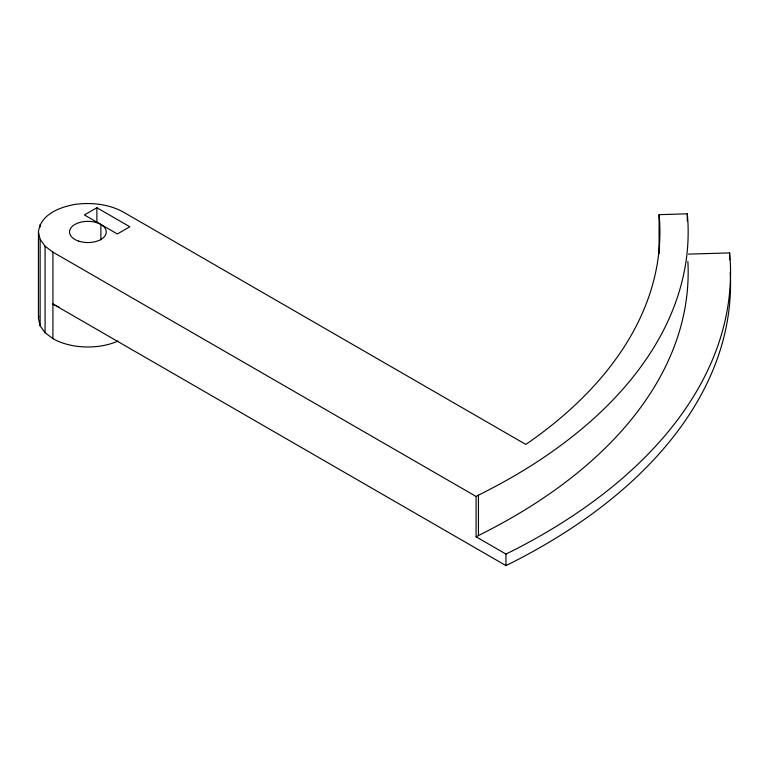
<?xml version="1.0" encoding="UTF-8"?>
<svg xmlns="http://www.w3.org/2000/svg" width="769" height="769" viewBox="0 0 769 769"><rect width="100%" height="100%" fill="white"/><g stroke="black" fill="none" stroke-linecap="round" stroke-linejoin="round"><path stroke-width="1.15" d="M38.45 231.95C40.353 214.34 59.963 207.092 75.093 204.381C91.28 202.247 108.285 203.996 122.838 211.773L525.785 444.405L528.649 442.473A572.03 330.257 0 0 0 659.639 221.578L659.071 214.676L687.284 213.801L687.871 221.068A600.281 346.569 0 0 1 484.864 491.92L476.088 496.447L52.926 252.136L45.073 246.224L40.132 239.342L38.45 231.95L38.45 318.453L40.132 325.835L45.073 332.717L52.926 338.629A49.437 28.54 0 0 0 117.984 341.09M38.45 318.453L38.931 316.338M96.875 207.736L84.388 214.945L117.349 233.968L129.836 226.768L96.875 207.736L96.875 222.154M476.088 496.447L476.088 536.81L484.864 532.283A600.281 346.569 0 0 0 687.871 261.431M476.088 536.81L505.964 554.055L512.885 550.642A642.663 371.043 0 0 0 730.233 260.662L729.598 252.905L688.457 254.126M58.838 306.946A49.437 28.54 0 0 1 52.926 304.034L505.964 565.59L512.885 562.168A642.663 371.043 0 0 0 730.233 272.197M729.598 252.905L729.598 259.826M687.284 213.801L687.284 220.924M659.071 214.676L659.071 253.597M505.964 554.055L505.964 565.59M478.443 495.092L478.443 535.455M100.874 224.461L100.874 239.976M52.926 252.136L52.926 338.629M45.073 246.224L45.073 332.717M40.132 224.567L40.132 226.97M40.132 239.342L40.132 325.835M78.707 241.139A18.36 10.603 0 0 0 106.247 231.95A18.36 10.603 0 0 0 78.707 222.77A18.36 10.603 0 0 0 78.707 241.139"/></g></svg>
